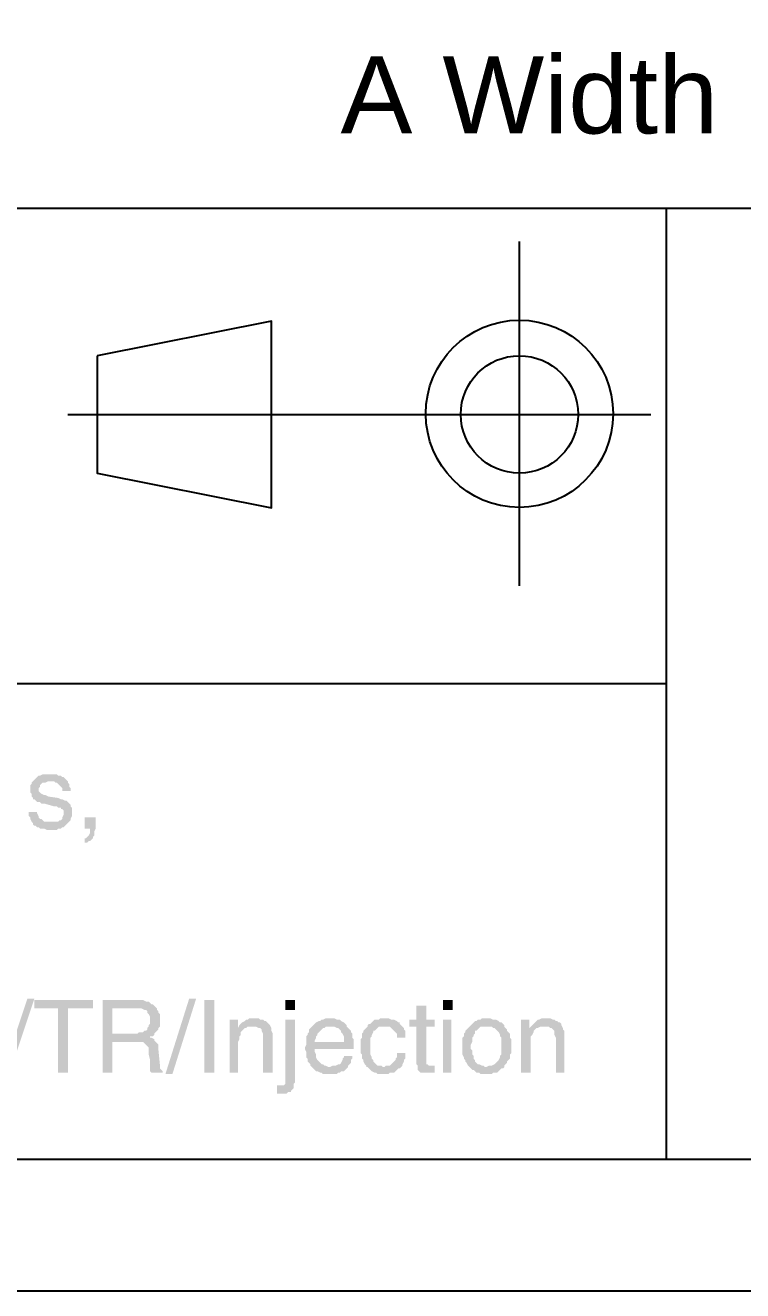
# Model space of a CAD drawing. Header units: millimetres. Extents: x 1399 to 2555, y 1196 to 1555.
# Drawn here: x 2014.51 to 2037.73, y 1257.55 to 1298.51 of the extents above; entities that cross this region are included whole.
import ezdxf

# ---------------------------------------------------------------- set-up
doc = ezdxf.new("R2010")
doc.units = ezdxf.units.MM
doc.layers.add('odj', color=4, linetype='Continuous', lineweight=35)
doc.styles.get("Standard").update_dxf_attribs({"font": 'arial.ttf'})

msp = doc.modelspace()

# ---------------------------------------------------------------- hatches: boundary and pattern name
at = {"transparency": 33554559}
for points in [[(2015.29569, 1274.26863), (2015.07003, 1274.26863), (2014.97977, 1274.2235), (2014.93464, 1274.2235), (2014.8895, 1274.17837), (2014.84437, 1274.13323), (2014.79924, 1274.0881), (2014.75411, 1274.04297), (2014.70898, 1273.99784), (2014.70898, 1273.95271), (2014.66384, 1273.90757), (2014.66384, 1273.68191), (2014.70898, 1273.63678), (2014.70898, 1273.54652), (2014.75411, 1273.50138), (2014.75411, 1273.45625), (2014.79924, 1273.45625), (2014.84437, 1273.41112), (2014.8895, 1273.36599), (2014.97977, 1273.36599), (2015.0249, 1273.32086), (2015.11516, 1273.32086), (2015.43109, 1273.23059), (2015.52135, 1273.23059), (2015.56649, 1273.18546), (2015.65675, 1273.18546), (2015.65675, 1273.14033), (2015.70188, 1273.14033), (2015.74702, 1273.09519), (2015.74702, 1272.9598), (2015.70188, 1272.86953), (2015.70188, 1272.8244), (2015.65675, 1272.77927), (2015.61162, 1272.77927), (2015.56649, 1272.73414), (2015.34083, 1272.73414), (2014.75411, 1272.68901), (2014.75411, 1272.64387), (2014.79924, 1272.59874), (2014.84437, 1272.59874), (2014.8895, 1272.55361), (2014.93464, 1272.55361), (2014.97977, 1272.50848), (2015.11516, 1272.50848), (2015.20543, 1272.46334), (2015.52135, 1272.46334), (2015.56649, 1272.50848), (2015.65675, 1272.50848), (2015.70188, 1272.55361), (2015.74702, 1272.55361), (2015.79215, 1272.59874), (2015.83728, 1272.64387), (2015.83728, 1272.64387), (2015.88241, 1272.68901), (2015.92754, 1272.73414), (2015.97268, 1272.77927), (2015.97268, 1272.8244), (2016.01781, 1272.91467), (2016.01781, 1273.18546), (2015.97268, 1273.23059), (2015.97268, 1273.27572), (2015.92754, 1273.32086), (2015.92754, 1273.32086), (2015.88241, 1273.36599), (2015.83728, 1273.41112), (2015.79215, 1273.41112), (2015.70188, 1273.45625), (2015.65675, 1273.45625), (2015.56649, 1273.50138), (2015.25056, 1273.54652), (2015.25056, 1273.54652), (2015.1603, 1273.59165), (2015.11516, 1273.59165), (2015.0249, 1273.63678), (2015.0249, 1273.63678), (2014.97977, 1273.68191), (2014.93464, 1273.72705), (2014.93464, 1273.81731), (2014.97977, 1273.86244), (2014.97977, 1273.90757), (2015.0249, 1273.95271), (2015.07003, 1273.99784), (2015.1603, 1273.99784), (2015.25056, 1274.04297), (2015.88241, 1274.04297), (2015.83728, 1274.0881), (2015.79215, 1274.13323), (2015.74702, 1274.17837), (2015.70188, 1274.17837), (2015.65675, 1274.2235), (2015.56649, 1274.2235), (2015.52135, 1274.26863), (2015.38596, 1274.26863)], [(2015.88241, 1274.04297), (2015.29569, 1274.04297), (2015.43109, 1274.04297), (2015.47622, 1273.99784), (2015.52135, 1273.99784), (2015.56649, 1273.95271), (2015.56649, 1273.95271), (2015.61162, 1273.90757), (2015.65675, 1273.86244), (2015.70188, 1273.81731), (2015.70188, 1273.72705), (2015.97268, 1273.72705), (2015.97268, 1273.81731), (2015.92754, 1273.86244), (2015.92754, 1273.95271), (2015.88241, 1273.99784)], [(2014.8895, 1273.05006), (2014.61871, 1273.05006), (2014.61871, 1272.91467), (2014.66384, 1272.86953), (2014.66384, 1272.8244), (2014.70898, 1272.73414), (2014.75411, 1272.68901), (2015.34083, 1272.73414), (2015.11516, 1272.73414), (2015.07003, 1272.77927), (2015.0249, 1272.8244), (2014.97977, 1272.8244), (2014.93464, 1272.86953), (2014.93464, 1272.91467), (2014.8895, 1273.00493)], [(2016.78506, 1272.86953), (2016.424, 1272.86953), (2016.424, 1272.50848), (2016.60453, 1272.50848), (2016.60453, 1272.37308), (2016.55939, 1272.28282), (2016.51426, 1272.23768), (2016.46913, 1272.19255), (2016.424, 1272.19255), (2016.424, 1272.05715), (2016.51426, 1272.05715), (2016.55939, 1272.10229), (2016.60453, 1272.10229), (2016.64966, 1272.14742), (2016.69479, 1272.19255), (2016.69479, 1272.23768), (2016.73992, 1272.28282), (2016.73992, 1272.41821), (2016.78506, 1272.50848), (2016.78506, 1272.59874)], [(2014.79924, 1267.00235), (2013.98686, 1264.56521), (2013.7612, 1264.56521), (2014.57358, 1267.00235)], [(2016.69479, 1266.95722), (2014.79924, 1266.95722), (2014.79924, 1266.68643), (2015.56649, 1266.68643), (2015.56649, 1264.61035), (2015.88241, 1264.61035), (2015.88241, 1266.68643), (2016.69479, 1266.68643), (2016.69479, 1266.82182)], [(2018.09389, 1266.95722), (2017.01072, 1266.95722), (2017.01072, 1264.61035), (2017.32664, 1264.61035), (2017.32664, 1265.60325), (2018.09389, 1265.60325), (2018.68061, 1265.64839), (2018.68061, 1265.69352), (2018.59034, 1265.73865), (2018.54521, 1265.73865), (2018.54521, 1265.78378), (2018.63547, 1265.78378), (2018.68061, 1265.82891), (2018.68061, 1265.87405), (2017.32664, 1265.87405), (2017.32664, 1266.68643), (2018.77087, 1266.68643), (2018.72574, 1266.73156), (2018.68061, 1266.77669), (2018.63547, 1266.82182), (2018.59034, 1266.82182), (2018.54521, 1266.86695), (2018.50008, 1266.91209), (2018.40981, 1266.91209), (2018.31955, 1266.95722), (2018.18415, 1266.95722)], [(2020.03457, 1267.00235), (2019.26732, 1264.56521), (2019.04166, 1264.56521), (2019.80891, 1267.00235)], [(2020.30536, 1264.61035), (2020.30536, 1266.95722), (2020.62129, 1266.95722), (2020.62129, 1264.61035)], [(2023.23896, 1266.64129), (2023.23896, 1266.95722), (2022.92303, 1266.95722), (2022.92303, 1266.64129)], [(2027.48138, 1266.77669), (2027.16545, 1266.77669), (2027.16545, 1266.32537), (2026.93979, 1266.32537), (2026.93979, 1266.09971), (2027.16545, 1266.09971), (2027.16545, 1264.88114), (2027.21059, 1264.83601), (2027.21059, 1264.70061), (2027.25572, 1264.65548), (2027.25572, 1264.65548), (2027.30085, 1264.61035), (2027.75217, 1264.61035), (2027.75217, 1264.83601), (2027.57164, 1264.83601), (2027.52651, 1264.88114), (2027.48138, 1264.88114), (2027.48138, 1266.09971), (2027.75217, 1266.09971), (2027.75217, 1266.32537), (2027.48138, 1266.32537)], [(2028.33889, 1266.64129), (2028.33889, 1266.95722), (2028.02297, 1266.95722), (2028.02297, 1266.64129)], [(2018.77087, 1266.68643), (2018.09389, 1266.68643), (2018.27442, 1266.68643), (2018.36468, 1266.64129), (2018.40981, 1266.64129), (2018.45495, 1266.59616), (2018.45495, 1266.55103), (2018.50008, 1266.5059), (2018.54521, 1266.41563), (2018.54521, 1266.28024), (2018.54521, 1266.18997), (2018.50008, 1266.14484), (2018.50008, 1266.09971), (2018.45495, 1266.05458), (2018.45495, 1266.00944), (2018.40981, 1265.96431), (2018.36468, 1265.96431), (2018.31955, 1265.91918), (2018.18415, 1265.91918), (2018.13902, 1265.87405), (2017.32664, 1265.87405), (2018.68061, 1265.87405), (2018.72574, 1265.91918), (2018.77087, 1265.96431), (2018.816, 1266.00944), (2018.816, 1266.05458), (2018.86113, 1266.09971), (2018.86113, 1266.5059), (2018.816, 1266.55103), (2018.816, 1266.59616), (2018.77087, 1266.64129)], [(2021.38854, 1266.32537), (2021.11774, 1266.32537), (2021.11774, 1264.61035), (2021.38854, 1264.61035), (2021.38854, 1265.51299), (2021.38854, 1265.60325), (2021.43367, 1265.69352), (2021.43367, 1265.78378), (2021.4788, 1265.82891), (2021.4788, 1265.91918), (2021.52393, 1265.96431), (2021.52393, 1265.96431), (2021.56907, 1266.00944), (2021.6142, 1266.05458), (2021.38854, 1266.05458)], [(2021.93012, 1266.3705), (2021.74959, 1266.3705), (2021.70446, 1266.32537), (2021.65933, 1266.32537), (2021.6142, 1266.28024), (2021.52393, 1266.2351), (2021.4788, 1266.18997), (2021.43367, 1266.14484), (2021.38854, 1266.05458), (2021.65933, 1266.05458), (2021.70446, 1266.09971), (2021.83986, 1266.09971), (2022.42658, 1266.14484), (2022.38144, 1266.18997), (2022.33631, 1266.2351), (2022.33631, 1266.2351), (2022.29118, 1266.28024), (2022.24605, 1266.28024), (2022.20092, 1266.32537), (2022.11065, 1266.32537), (2022.06552, 1266.3705), (2021.97525, 1266.3705)], [(2023.23896, 1266.32537), (2022.92303, 1266.32537), (2022.92303, 1264.24929), (2022.8779, 1264.20416), (2022.65224, 1264.20416), (2022.65224, 1263.93336), (2022.96816, 1263.93336), (2023.01329, 1263.9785), (2023.10356, 1263.9785), (2023.10356, 1264.02363), (2023.14869, 1264.06876), (2023.19382, 1264.11389), (2023.19382, 1264.24929), (2023.23896, 1264.29442), (2023.23896, 1264.38469)], [(2024.36726, 1266.3705), (2024.23186, 1266.3705), (2024.1416, 1266.32537), (2024.09647, 1266.32537), (2024.05133, 1266.28024), (2024.0062, 1266.28024), (2023.91594, 1266.2351), (2023.87081, 1266.18997), (2023.82567, 1266.14484), (2023.78054, 1266.09971), (2024.50266, 1266.09971), (2024.59292, 1266.05458), (2024.63805, 1266.05458), (2024.68319, 1266.00944), (2024.72832, 1265.96431), (2024.72832, 1265.91918), (2024.77345, 1265.87405), (2024.81858, 1265.78378), (2024.81858, 1265.60325), (2023.87081, 1265.60325), (2023.60001, 1265.55812), (2023.60001, 1265.51299), (2023.55488, 1265.42273), (2023.55488, 1265.37759), (2023.60001, 1265.28733), (2023.60001, 1265.1068), (2023.64515, 1265.06167), (2023.64515, 1264.9714), (2023.69028, 1264.92627), (2023.73541, 1264.88114), (2023.73541, 1264.83601), (2023.78054, 1264.79087), (2023.78054, 1264.79087), (2023.82567, 1264.74574), (2023.87081, 1264.70061), (2023.91594, 1264.65548), (2023.96107, 1264.65548), (2024.05133, 1264.61035), (2024.09647, 1264.61035), (2024.1416, 1264.56521), (2024.59292, 1264.56521), (2024.63805, 1264.61035), (2024.68319, 1264.61035), (2024.72832, 1264.65548), (2024.81858, 1264.65548), (2024.86371, 1264.70061), (2024.90885, 1264.74574), (2024.95398, 1264.79087), (2024.32213, 1264.79087), (2024.23186, 1264.83601), (2024.18673, 1264.83601), (2024.1416, 1264.88114), (2024.09647, 1264.88114), (2024.05133, 1264.92627), (2024.0062, 1264.9714), (2024.0062, 1264.9714), (2023.96107, 1265.01654), (2023.91594, 1265.1068), (2023.91594, 1265.19706), (2023.87081, 1265.28733), (2023.87081, 1265.37759), (2025.13451, 1265.37759), (2025.13451, 1265.69352), (2025.08937, 1265.73865), (2025.08937, 1265.87405), (2025.04424, 1265.91918), (2025.04424, 1265.96431), (2024.99911, 1266.00944), (2024.95398, 1266.05458), (2024.90885, 1266.09971), (2024.90885, 1266.14484), (2024.86371, 1266.18997), (2024.81858, 1266.2351), (2024.72832, 1266.28024), (2024.68319, 1266.32537), (2024.59292, 1266.32537), (2024.50266, 1266.3705), (2024.45752, 1266.3705)], [(2026.12741, 1266.3705), (2025.99202, 1266.3705), (2025.94689, 1266.32537), (2025.81149, 1266.32537), (2025.76636, 1266.28024), (2025.72123, 1266.2351), (2025.67609, 1266.18997), (2025.63096, 1266.18997), (2025.58583, 1266.14484), (2025.58583, 1266.09971), (2026.30794, 1266.09971), (2026.35308, 1266.05458), (2026.39821, 1266.00944), (2026.44334, 1265.96431), (2026.48847, 1265.91918), (2026.5336, 1265.87405), (2026.5336, 1265.73865), (2026.8044, 1265.73865), (2026.8044, 1265.96431), (2026.75927, 1266.00944), (2026.75927, 1266.05458), (2026.71413, 1266.09971), (2026.669, 1266.14484), (2026.62387, 1266.18997), (2026.62387, 1266.2351), (2026.57874, 1266.2351), (2026.5336, 1266.28024), (2026.44334, 1266.32537), (2026.35308, 1266.32537), (2026.26281, 1266.3705), (2026.21768, 1266.3705)], [(2028.29376, 1264.61035), (2028.29376, 1266.32537), (2028.02297, 1266.32537), (2028.02297, 1264.61035)], [(2029.42206, 1266.3705), (2029.28667, 1266.3705), (2029.24153, 1266.32537), (2029.15127, 1266.32537), (2029.10614, 1266.28024), (2029.06101, 1266.28024), (2029.01587, 1266.2351), (2028.97074, 1266.18997), (2028.92561, 1266.14484), (2028.88048, 1266.09971), (2028.88048, 1266.09971), (2028.83535, 1266.05458), (2028.79021, 1266.00944), (2028.74508, 1265.96431), (2028.74508, 1265.91918), (2028.69995, 1265.87405), (2028.69995, 1265.78378), (2028.65482, 1265.73865), (2028.65482, 1265.46786), (2028.65482, 1265.19706), (2028.69995, 1265.1068), (2028.69995, 1265.06167), (2028.74508, 1265.01654), (2028.74508, 1264.9714), (2028.79021, 1264.92627), (2028.83535, 1264.83601), (2028.88048, 1264.79087), (2029.42206, 1264.79087), (2029.37693, 1264.79087), (2029.3318, 1264.83601), (2029.28667, 1264.83601), (2029.1964, 1264.88114), (2029.15127, 1264.88114), (2029.10614, 1264.92627), (2029.06101, 1264.9714), (2029.06101, 1265.01654), (2029.01587, 1265.06167), (2029.01587, 1265.15193), (2028.97074, 1265.19706), (2028.97074, 1265.33246), (2028.92561, 1265.37759), (2028.92561, 1265.51299), (2028.97074, 1265.60325), (2028.97074, 1265.73865), (2029.01587, 1265.78378), (2029.01587, 1265.82891), (2029.06101, 1265.87405), (2029.06101, 1265.96431), (2029.10614, 1265.96431), (2029.15127, 1266.00944), (2029.1964, 1266.05458), (2029.24153, 1266.09971), (2029.42206, 1266.09971), (2030.00878, 1266.14484), (2029.96365, 1266.18997), (2029.91852, 1266.2351), (2029.87339, 1266.2351), (2029.82825, 1266.28024), (2029.73799, 1266.32537), (2029.64772, 1266.32537), (2029.55746, 1266.3705), (2029.51233, 1266.3705)], [(2030.82116, 1266.32537), (2030.55037, 1266.32537), (2030.55037, 1264.61035), (2030.86629, 1264.61035), (2030.86629, 1265.51299), (2030.86629, 1265.78378), (2030.91142, 1265.82891), (2030.95656, 1265.91918), (2030.95656, 1265.96431), (2030.95656, 1265.96431), (2031.00169, 1266.00944), (2031.04682, 1266.05458), (2030.82116, 1266.05458)], [(2031.36275, 1266.3705), (2031.22735, 1266.3705), (2031.13709, 1266.32537), (2031.09195, 1266.32537), (2031.04682, 1266.28024), (2031.00169, 1266.2351), (2030.95656, 1266.18997), (2030.91142, 1266.14484), (2030.82116, 1266.05458), (2031.09195, 1266.05458), (2031.18222, 1266.09971), (2031.31761, 1266.09971), (2031.8592, 1266.14484), (2031.8592, 1266.18997), (2031.81407, 1266.2351), (2031.76894, 1266.2351), (2031.7238, 1266.28024), (2031.67867, 1266.28024), (2031.63354, 1266.32537), (2031.58841, 1266.32537), (2031.49814, 1266.3705), (2031.45301, 1266.3705)], [(2022.42658, 1266.14484), (2021.83986, 1266.09971), (2021.97525, 1266.09971), (2022.06552, 1266.05458), (2022.11065, 1266.05458), (2022.15578, 1266.00944), (2022.15578, 1265.96431), (2022.20092, 1265.87405), (2022.20092, 1264.61035), (2022.51684, 1264.61035), (2022.51684, 1265.87405), (2022.47171, 1265.96431), (2022.47171, 1266.05458)], [(2023.78054, 1266.09971), (2023.78054, 1266.09971), (2023.73541, 1266.05458), (2023.69028, 1266.00944), (2023.69028, 1265.91918), (2023.64515, 1265.87405), (2023.64515, 1265.82891), (2023.60001, 1265.78378), (2023.60001, 1265.55812), (2023.87081, 1265.60325), (2023.87081, 1265.64839), (2023.91594, 1265.73865), (2023.91594, 1265.78378), (2023.96107, 1265.82891), (2023.96107, 1265.87405), (2024.0062, 1265.91918), (2024.05133, 1265.96431), (2024.09647, 1266.00944), (2024.1416, 1266.05458), (2024.18673, 1266.05458), (2024.23186, 1266.09971), (2024.36726, 1266.09971)], [(2025.58583, 1266.09971), (2025.5407, 1266.05458), (2025.49556, 1266.00944), (2025.45043, 1265.96431), (2025.45043, 1265.91918), (2025.4053, 1265.87405), (2025.4053, 1265.73865), (2025.36017, 1265.69352), (2025.36017, 1265.2422), (2025.4053, 1265.19706), (2025.4053, 1265.06167), (2025.45043, 1265.01654), (2025.45043, 1264.9714), (2025.49556, 1264.88114), (2025.5407, 1264.83601), (2025.5407, 1264.79087), (2026.12741, 1264.79087), (2026.08228, 1264.79087), (2026.03715, 1264.83601), (2025.90175, 1264.83601), (2025.85662, 1264.88114), (2025.81149, 1264.92627), (2025.76636, 1264.9714), (2025.76636, 1265.01654), (2025.72123, 1265.06167), (2025.72123, 1265.1068), (2025.67609, 1265.19706), (2025.67609, 1265.73865), (2025.72123, 1265.78378), (2025.72123, 1265.82891), (2025.76636, 1265.91918), (2025.76636, 1265.96431), (2025.81149, 1265.96431), (2025.85662, 1266.00944), (2025.90175, 1266.05458), (2025.94689, 1266.09971), (2026.12741, 1266.09971)], [(2030.00878, 1266.14484), (2029.42206, 1266.09971), (2029.60259, 1266.09971), (2029.64772, 1266.05458), (2029.69286, 1266.05458), (2029.73799, 1266.00944), (2029.78312, 1265.96431), (2029.82825, 1265.91918), (2029.87339, 1265.82891), (2029.87339, 1265.78378), (2029.91852, 1265.73865), (2029.91852, 1265.19706), (2029.87339, 1265.15193), (2029.87339, 1265.1068), (2029.82825, 1265.01654), (2029.78312, 1264.9714), (2029.78312, 1264.9714), (2029.73799, 1264.92627), (2029.69286, 1264.88114), (2029.60259, 1264.83601), (2029.51233, 1264.83601), (2029.42206, 1264.79087), (2028.88048, 1264.79087), (2028.92561, 1264.74574), (2028.97074, 1264.70061), (2029.01587, 1264.70061), (2029.06101, 1264.65548), (2029.10614, 1264.61035), (2029.1964, 1264.61035), (2029.24153, 1264.56521), (2029.60259, 1264.56521), (2029.64772, 1264.61035), (2029.78312, 1264.61035), (2029.82825, 1264.65548), (2029.87339, 1264.70061), (2029.91852, 1264.74574), (2029.96365, 1264.74574), (2030.00878, 1264.79087), (2030.00878, 1264.83601), (2030.05391, 1264.88114), (2030.09905, 1264.92627), (2030.09905, 1264.9714), (2030.14418, 1265.01654), (2030.18931, 1265.06167), (2030.18931, 1265.19706), (2030.23444, 1265.2422), (2030.23444, 1265.46786), (2030.23444, 1265.69352), (2030.18931, 1265.73865), (2030.18931, 1265.87405), (2030.14418, 1265.91918), (2030.09905, 1265.96431), (2030.09905, 1266.00944), (2030.05391, 1266.05458), (2030.00878, 1266.09971)], [(2031.8592, 1266.14484), (2031.31761, 1266.09971), (2031.45301, 1266.09971), (2031.49814, 1266.05458), (2031.54328, 1266.05458), (2031.58841, 1266.00944), (2031.58841, 1266.00944), (2031.63354, 1265.96431), (2031.63354, 1265.82891), (2031.67867, 1265.73865), (2031.67867, 1264.61035), (2031.94946, 1264.61035), (2031.94946, 1265.96431), (2031.90433, 1266.00944), (2031.90433, 1266.05458)], [(2018.68061, 1265.64839), (2018.09389, 1265.60325), (2018.31955, 1265.60325), (2018.36468, 1265.55812), (2018.40981, 1265.51299), (2018.40981, 1265.51299), (2018.45495, 1265.46786), (2018.50008, 1265.42273), (2018.50008, 1265.19706), (2018.54521, 1265.01654), (2018.54521, 1264.74574), (2018.54521, 1264.65548), (2018.59034, 1264.61035), (2018.9514, 1264.61035), (2018.9514, 1264.65548), (2018.90627, 1264.70061), (2018.86113, 1264.74574), (2018.86113, 1264.88114), (2018.816, 1265.33246), (2018.816, 1265.51299), (2018.77087, 1265.55812), (2018.72574, 1265.60325)], [(2025.08937, 1265.15193), (2024.81858, 1265.15193), (2024.81858, 1265.1068), (2024.77345, 1265.06167), (2024.77345, 1265.01654), (2024.72832, 1264.92627), (2024.68319, 1264.88114), (2024.63805, 1264.88114), (2024.54779, 1264.83601), (2024.45752, 1264.83601), (2024.36726, 1264.79087), (2024.95398, 1264.79087), (2024.95398, 1264.83601), (2024.99911, 1264.88114), (2025.04424, 1264.92627), (2025.04424, 1265.01654), (2025.08937, 1265.06167)], [(2026.8044, 1265.2422), (2026.5336, 1265.2422), (2026.5336, 1265.1068), (2026.48847, 1265.06167), (2026.48847, 1265.01654), (2026.44334, 1264.9714), (2026.39821, 1264.92627), (2026.35308, 1264.88114), (2026.30794, 1264.83601), (2026.17255, 1264.83601), (2026.12741, 1264.79087), (2025.5407, 1264.79087), (2025.58583, 1264.79087), (2025.63096, 1264.74574), (2025.67609, 1264.70061), (2025.72123, 1264.65548), (2025.81149, 1264.61035), (2025.85662, 1264.61035), (2025.90175, 1264.56521), (2026.26281, 1264.56521), (2026.30794, 1264.61035), (2026.44334, 1264.61035), (2026.48847, 1264.65548), (2026.5336, 1264.70061), (2026.57874, 1264.74574), (2026.62387, 1264.74574), (2026.669, 1264.79087), (2026.71413, 1264.83601), (2026.71413, 1264.88114), (2026.75927, 1264.9714), (2026.75927, 1265.01654), (2026.8044, 1265.06167), (2026.8044, 1265.15193)]]:
    msp.add_hatch(color=256, dxfattribs=at).paths.add_polyline_path(points)

# ---------------------------------------------------------------- linework, layer by layer
msp.add_line((1673.35603, 1261.81215), (2082.61153, 1261.81215))
for points in [[(2086.64957, 1257.5531), (2086.64957, 1554.5531), (1666.64957, 1554.5531), (1666.64957, 1257.5531)], [(2016.83019, 1287.80828), (2016.83019, 1284.01718), (2022.47171, 1282.88888), (2022.47171, 1288.93659)]]:
    msp.add_lwpolyline(points, close=True)
for points in [[(1686.17365, 1292.59229), (2082.61153, 1292.59229)], [(2035.24411, 1292.59229), (2035.24411, 1261.81215)], [(2030.50524, 1280.36147), (2030.50524, 1291.50912)], [(2015.88241, 1285.91273), (2034.74766, 1285.91273)], [(1686.17365, 1277.20222), (2035.24411, 1277.20222)]]:
    msp.add_lwpolyline(points)
for centre, radius in [((2030.49854, 1285.93472), 3.03063), ((2030.50041, 1285.91341), 1.90038)]:
    msp.add_circle(centre, radius)

# ---------------------------------------------------------------- texts
at = {"layer": 'odj', "insert": (2030.87362, 1296.23854), "char_height": 2.5, "width": 12.3324759, "attachment_point": 5}
msp.add_mtext('\\pxql;A Width', dxfattribs=at)

doc.saveas('drawing.dxf')
